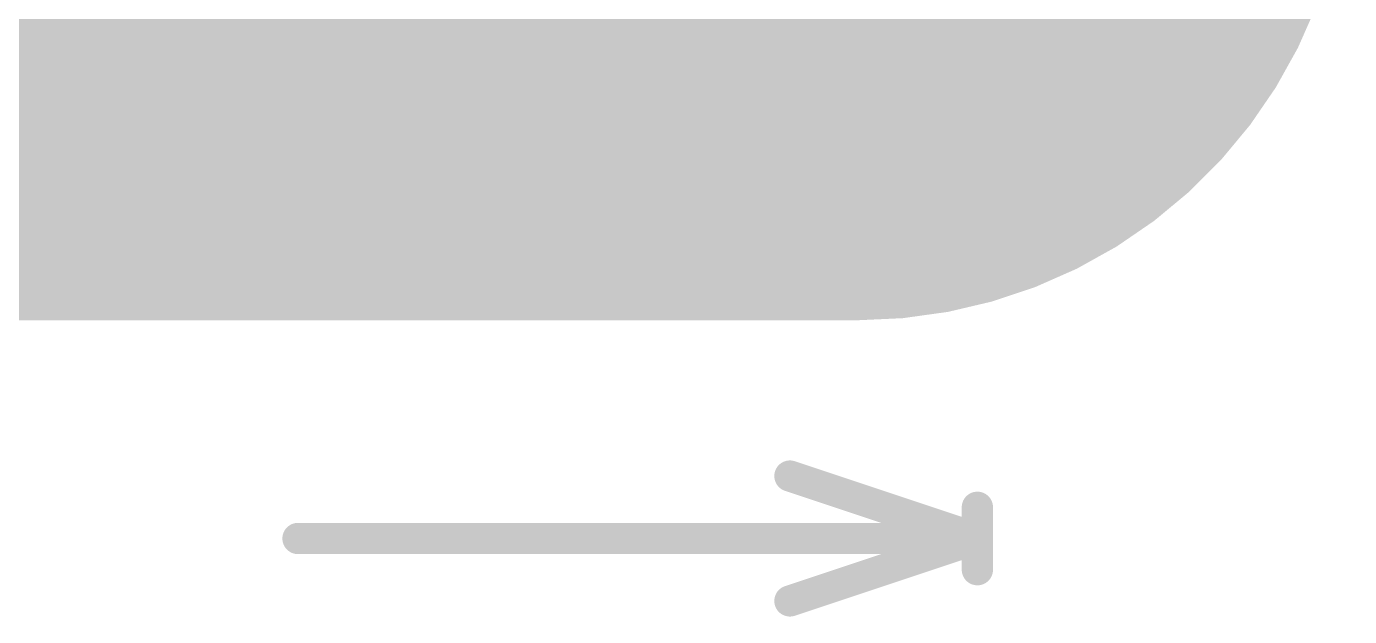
# Model space of a CAD drawing. Extents: x 122.9 to 153, y 141.4 to 165.6.
# Drawn here: x 142.27 to 153.03, y 142.18 to 146.98 of the extents above; entities that cross this region are included whole.
import ezdxf

# ---------------------------------------------------------------- set-up
doc = ezdxf.new("R2010")
doc.units = 0
doc.layers.add('MECHANICAL1', color=6, linetype='CONTINUOUS')
doc.layers.add('MECHANICAL2', color=216, linetype='CONTINUOUS')

msp = doc.modelspace()

# ---------------------------------------------------------------- linework, layer by layer
at = {"layer": 'MECHANICAL1', "const_width": 0.254}
for points in [[(148.476602, 143.322802), (150.000602, 142.814802)], [(150.000602, 142.560802), (150.000602, 143.068802)], [(144.477522, 142.814802), (150.000602, 142.814802)], [(148.476602, 142.306802), (150.000602, 142.814802)]]:
    msp.add_lwpolyline(points, dxfattribs=at)
at = {"layer": 'MECHANICAL1', "const_width": 0.127}
for points in [[(148.413102, 143.322802, 1), (148.540102, 143.322802, 1)], [(149.937102, 143.068802, 1), (150.064102, 143.068802, 1)], [(144.414022, 142.814802, 1), (144.541022, 142.814802, 1)], [(149.937102, 142.814802, 1), (150.064102, 142.814802, 1)], [(149.937102, 142.814802, 1), (150.064102, 142.814802, 1)], [(149.937102, 142.814802, 1), (150.064102, 142.814802, 1)], [(149.937102, 142.560802, 1), (150.064102, 142.560802, 1)], [(148.413102, 142.306802, 1), (148.540102, 142.306802, 1)]]:
    msp.add_lwpolyline(points, format="xyb", close=True, dxfattribs=at)
at = {"layer": 'MECHANICAL2', "const_width": 2.999999}
msp.add_lwpolyline([(151.526001, 148.590003, -0.414214), (149.026001, 146.090002)], format="xyb", dxfattribs=at)
msp.add_lwpolyline([(142.026, 146.090002), (149.026001, 146.090002)], dxfattribs=at)
at = {"layer": 'MECHANICAL2', "const_width": 1.5}
for points in [[(141.276001, 146.090002, 1), (142.775998, 146.090002, 1)], [(148.276003, 146.090002, 1), (149.776, 146.090002, 1)], [(148.276003, 146.090002, 1), (149.776, 146.090002, 1)]]:
    msp.add_lwpolyline(points, format="xyb", close=True, dxfattribs=at)

doc.saveas('drawing.dxf')
